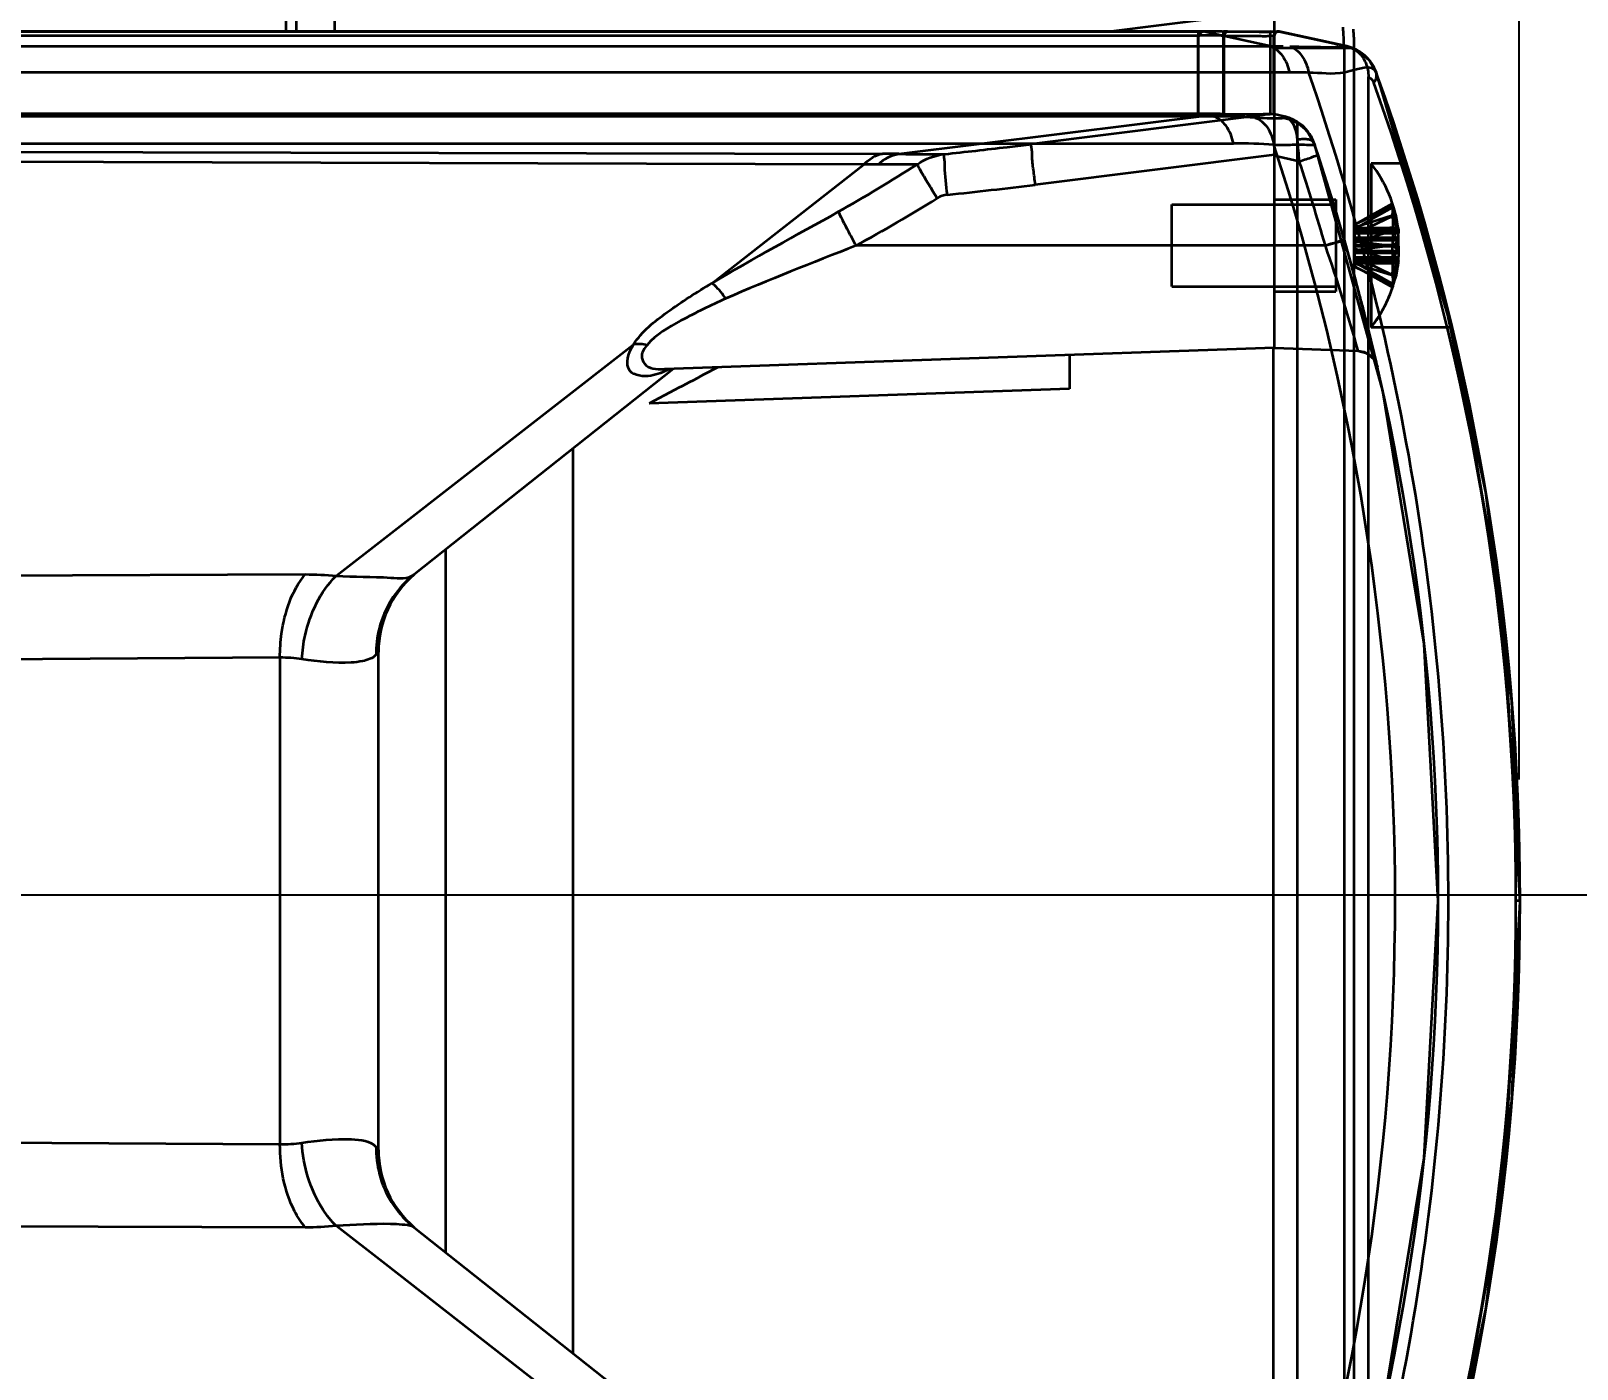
# Model space of a CAD drawing. Header units: millimetres. Extents: x 4086 to 8300, y 123 to 1549.
# Drawn here: x 7056.4 to 7073.39, y 660.87 to 675.58 of the extents above; entities that cross this region are included whole.
import ezdxf

# ---------------------------------------------------------------- set-up
doc = ezdxf.new("R2010")
doc.units = ezdxf.units.MM
doc.linetypes.add('PHANTOM', pattern=[0.8, 0.45, -0.05, 0.1, -0.05, 0.1, -0.05])
doc.layers.add('中心线', color=7, linetype='Continuous')
doc.layers.add('标注', color=7, linetype='Continuous', lineweight=25)
doc.layers.add('粗线', color=7, linetype='PHANTOM', lineweight=35)
doc.styles.get("Standard").update_dxf_attribs({"font": 'simsun.ttc'})
doc.dimstyles.new('直线标注', dxfattribs={"dimtxt": 7, "dimasz": 3, "dimexe": 1.25, "dimexo": 0.625, "dimtad": 1, "dimlfac": 4, "dimdsep": 46, "dimtxsty": 'Standard', "dimcen": 2.5, "dimadec": 0, "dimazin": 0, "dimtm": 1e-09, "dimtfac": 1, "dimtmove": 0, "dimatfit": 3, "dimfxl": 1, "dimarcsym": 0})

# ---------------------------------------------------------------- blocks, each defined once
blk = doc.blocks.new('*D2423')
at = {"layer": 'Defpoints', "color": 0}
for p in [(7014.893, 755.231), (7072.751, 755.231), (7072.751, 666.726)]:
    blk.add_point(p, dxfattribs=at)
at = {"layer": '标注', "color": 0, "lineweight": -2}
for p, q in [((7014.893, 755.856), (7014.893, 756.481)), ((7072.751, 667.351), (7072.751, 756.481)), ((7017.893, 755.231), (7069.751, 755.231))]:
    blk.add_line(p, q, dxfattribs=at)
at = {"layer": '标注', "color": 0}
for points in [[(7017.893, 755.731), (7017.893, 754.731), (7014.893, 755.231)], [(7069.751, 754.731), (7069.751, 755.731), (7072.751, 755.231)]]:
    blk.add_solid(points, dxfattribs=at)
at = {"layer": '标注', "color": 0, "insert": (7043.822, 759.356), "char_height": 7, "attachment_point": 5}
blk.add_mtext('254.5', dxfattribs=at)

msp = doc.modelspace()

# ---------------------------------------------------------------- linework, layer by layer
at = {"layer": '中心线'}
msp.add_line((6728.7296, 666.08595), (7100.33841, 666.08595), dxfattribs=at)
at = {"layer": '粗线', "linetype": 'Continuous'}
for p, q in [((7059.20495, 675.57129), (7059.20495, 688.71114)), ((7059.31745, 675.57129), (7059.31745, 677.86613)), ((7059.73938, 675.57129), (7059.73938, 677.04086)), ((7068.23935, 675.57129), (7070.04231, 675.79666)), ((7070.0612, 674.66659), (7070.0612, 675.74999)), ((7069.22137, 675.57129), (7039.53786, 675.57129)), ((7039.55297, 675.56978), (7069.27073, 675.56979)), ((7069.27703, 675.56876), (7039.55917, 675.56875)), ((7069.22137, 675.57129), (7069.22137, 674.66631)), ((7070.01402, 675.40839), (7069.27697, 675.56878)), ((7069.48815, 675.56876), (7069.50217, 675.56857)), ((7069.50217, 674.66305), (7069.50217, 675.56857)), ((7070.01664, 674.66138), (7070.01664, 675.56809)), ((7070.02344, 675.56887), (7070.0612, 675.57359)), ((7070.85277, 675.40814), (7070.11464, 675.56876)), ((7070.1147, 675.56875), (7070.85802, 675.40721)), ((7037.99692, 675.52478), (7069.24139, 675.52478)), ((7039.83126, 675.40839), (7070.01402, 675.40839)), ((7069.22254, 674.65956), (7069.22254, 675.52477)), ((7069.50961, 674.65955), (7069.50961, 675.52334)), ((7070.04658, 675.39118), (7070.9385, 675.39118)), ((7070.06007, 675.52392), (7070.04921, 675.52479)), ((7070.04921, 675.52392), (7070.04921, 674.65983)), ((7070.06013, 672.09312), (7070.06013, 675.53525)), ((7070.826, 675.39118), (7070.826, 656.64507)), ((7070.9385, 656.64507), (7070.9385, 675.39118)), ((7070.22715, 675.12039), (7040.04439, 675.12039)), ((7071.09412, 656.96485), (7071.09412, 675.07139)), ((7071.18077, 675.11708), (7071.17989, 675.11956)), ((7042.44396, 674.65956), (7069.28866, 674.65975)), ((7069.39644, 674.6363), (7042.51627, 674.6363)), ((7069.22137, 674.66631), (7042.60967, 674.66631)), ((7065.93416, 674.22502), (7069.46575, 674.66348)), ((7069.98853, 674.6575), (7067.39304, 674.33307)), ((7069.28866, 674.65975), (7069.39644, 674.6363)), ((7069.50217, 674.66305), (7069.46573, 674.66348)), ((7070.16703, 674.6363), (7070.05928, 674.65974)), ((7070.0612, 672.09312), (7070.0612, 674.6575)), ((7070.3147, 657.46113), (7070.3147, 674.57511)), ((7065.55122, 674.1075), (7042.12754, 674.18595)), ((7042.15813, 674.2756), (7065.75494, 674.22705)), ((7042.58939, 674.34007), (7069.61143, 674.34007)), ((7067.1258, 674.3004), (7067.39299, 674.33306)), ((7070.0612, 674.21505), (7067.43315, 673.88654)), ((7070.33434, 674.14278), (7070.06013, 674.20245)), ((7070.5401, 674.21343), (7070.49786, 674.34007)), ((7063.88344, 672.80587), (7065.55122, 674.10749)), ((7071.51649, 674.11812), (7071.12292, 674.11812)), ((7071.12292, 674.11812), (7071.12292, 672.31812)), ((7070.06013, 673.72437), (7070.73513, 673.72437)), ((7070.73513, 673.72437), (7070.73513, 672.71187)), ((7070.94438, 673.44795), (7071.35761, 673.68051)), ((7068.93513, 673.66812), (7070.73513, 673.66812)), ((7068.93513, 672.76812), (7068.93513, 673.66812)), ((7070.94438, 673.45065), (7071.35761, 673.65029)), ((7071.35761, 673.63633), (7070.94438, 673.40377)), ((7071.35761, 673.54828), (7070.94438, 673.41765)), ((7071.35761, 673.54188), (7070.94438, 673.34224)), ((7070.94438, 672.98559), (7070.94438, 673.45065)), ((7071.35761, 673.4154), (7070.94438, 673.36217)), ((7070.94438, 673.41165), (7071.41975, 673.41165)), ((7070.94438, 673.40251), (7071.41975, 673.40251)), ((7071.41975, 673.39213), (7070.94438, 673.39213)), ((7070.94438, 673.25196), (7071.35761, 673.38259)), ((7071.42272, 673.38111), (7070.94438, 673.38111)), ((7071.41975, 673.35834), (7070.94438, 673.35834)), ((7071.41975, 673.35177), (7070.94438, 673.35177)), ((7071.41975, 673.35007), (7070.94438, 673.35007)), ((7070.0612, 673.21812), (7065.46419, 673.21812)), ((7070.62107, 673.21812), (7070.06013, 673.21812)), ((7070.93348, 672.91106), (7070.82932, 673.28073)), ((7071.41975, 673.30324), (7070.94438, 673.30324)), ((7070.94438, 673.27748), (7071.41975, 673.27748)), ((7070.94438, 673.26708), (7071.35761, 673.21385)), ((7070.94438, 673.22644), (7071.41975, 673.22644)), ((7070.94438, 673.16916), (7071.35761, 673.22239)), ((7070.94438, 673.2098), (7071.41975, 673.2098)), ((7070.94438, 673.18428), (7071.35761, 673.05365)), ((7070.94438, 673.15876), (7071.41975, 673.15876)), ((7071.41975, 673.133), (7070.94438, 673.133)), ((7071.35761, 672.89437), (7070.94438, 673.094)), ((7071.41975, 673.08617), (7070.94438, 673.08617)), ((7071.41975, 673.08447), (7070.94438, 673.08447)), ((7071.41975, 673.0779), (7070.94438, 673.0779)), ((7071.35761, 673.02084), (7070.94438, 673.07407)), ((7071.42272, 673.05513), (7070.94438, 673.05513)), ((7071.41975, 673.04411), (7070.94438, 673.04411)), ((7070.94438, 673.03373), (7071.41975, 673.03373)), ((7071.35761, 672.79991), (7070.94438, 673.03247)), ((7070.94438, 673.02459), (7071.41975, 673.02459)), ((7071.35761, 672.88797), (7070.94438, 673.01859)), ((7071.0479, 672.47866), (7070.93348, 672.91106)), ((7070.94438, 672.9883), (7071.35761, 672.75573)), ((7070.94438, 672.98559), (7071.35761, 672.78595)), ((7071.05415, 672.45415), (7070.95234, 672.84182)), ((7068.93513, 672.76812), (7070.73513, 672.76812)), ((7070.06013, 672.71187), (7070.73513, 672.71187)), ((7071.13082, 672.14497), (7071.0479, 672.47866)), ((7072.01485, 672.31812), (7071.12292, 672.31812)), ((7071.18105, 671.93311), (7071.12708, 672.16045)), ((7060.2946, 670.00991), (7063.02015, 672.13261)), ((7070.0612, 672.09312), (7063.36022, 671.85912)), ((7067.8112, 672.01455), (7067.8112, 671.64312)), ((7070.04658, 672.09312), (7070.04658, 659.94273)), ((7070.06013, 672.09312), (7070.98041, 672.06098)), ((7063.46047, 671.86262), (7060.60945, 669.60556)), ((7063.34773, 671.85881), (7063.36022, 671.85912)), ((7063.94305, 671.87866), (7063.79376, 671.80029)), ((7071.19186, 671.88643), (7071.17568, 671.95613)), ((7067.8112, 671.64312), (7063.19123, 671.48179)), ((7063.35678, 671.56966), (7063.19118, 671.48179)), ((7063.4748, 671.63212), (7063.35678, 671.56966)), ((7062.35372, 670.98644), (7062.35372, 661.0498)), ((7059.75366, 669.58872), (7060.2946, 670.00991)), ((7060.95768, 662.155), (7060.95768, 669.88124)), ((7039.38008, 669.53684), (7059.41378, 669.60616)), ((7060.21745, 668.75099), (7060.19295, 668.72351)), ((7060.21745, 663.28525), (7060.21745, 668.75099)), ((7059.13593, 668.69092), (7039.69083, 668.56673)), ((7059.13593, 668.69092), (7059.13593, 663.34533)), ((7072.76013, 666.01812), (7072.71487, 666.01812)), ((7039.69082, 663.46952), (7059.13593, 663.34533)), ((7060.19295, 663.31273), (7060.21745, 663.28525)), ((7059.41378, 662.43008), (7039.38008, 662.4994)), ((7060.2946, 662.02634), (7059.75366, 662.44752)), ((7060.60945, 662.43068), (7063.46047, 660.17362)), ((7063.02015, 659.90363), (7060.2946, 662.02634))]:
    msp.add_line(p, q, dxfattribs=at)
for points in [[(7069.8447, 675.56567), (7069.41201, 675.56954), (7069.27075, 675.56979)], [(7070.08699, 675.56836), (7070.02123, 675.56636), (7069.8447, 675.56567)], [(7070.01664, 675.56809), (7070.01891, 675.56846), (7070.02117, 675.56846), (7070.02344, 675.56887)], [(7070.06006, 675.52478), (7070.06804, 675.55037), (7070.08795, 675.56641), (7070.11464, 675.56876)], [(7070.06013, 675.52478), (7070.0685, 675.55091), (7070.08981, 675.56709), (7070.11466, 675.56876)], [(7070.11559, 675.56854), (7070.10634, 675.56979), (7070.1033, 675.5698), (7070.10138, 675.56972), (7070.09973, 675.56962), (7070.09807, 675.5695), (7070.09628, 675.56935), (7070.09429, 675.56916), (7070.08951, 675.56869)], [(7070.11467, 675.56875), (7070.1129, 675.56879), (7070.10927, 675.56851)], [(7070.85288, 675.40811), (7070.85032, 675.40832), (7070.84928, 675.4075), (7070.84854, 675.40591)], [(7071.17959, 675.12039), (7071.10583, 675.25165), (7070.99262, 675.35141), (7070.85288, 675.40811)], [(7071.17961, 675.12034), (7071.10905, 675.24753), (7070.99801, 675.34796), (7070.85759, 675.40705)], [(7071.09412, 675.07139), (7071.11792, 675.05665), (7071.1387, 675.03503), (7071.15411, 675.00658)], [(7072.76013, 666.01812), (7072.67084, 668.2114), (7072.38433, 670.50723), (7071.88655, 672.83041), (7071.17959, 675.12039)], [(7072.7601, 666.00343), (7072.58299, 669.10512), (7072.05264, 672.15831), (7071.18079, 675.11703)], [(7070.03269, 674.66302), (7070.02734, 674.66212), (7070.02199, 674.66212), (7070.01664, 674.66138)], [(7070.04921, 674.65983), (7070.05384, 674.66), (7070.0572, 674.65997), (7070.05928, 674.65974)], [(7070.49779, 674.34027), (7070.42454, 674.47543), (7070.30973, 674.57826), (7070.16703, 674.6363)], [(7070.49786, 674.34007), (7070.46285, 674.41844), (7070.41589, 674.48606), (7070.35865, 674.54292), (7070.29692, 674.58588), (7070.23716, 674.61486), (7070.17525, 674.63443)], [(7071.86011, 666.01547), (7071.70726, 668.83813), (7071.25179, 671.6203), (7070.50311, 674.32443)], [(7070.82933, 673.28073), (7070.68908, 673.74843), (7070.5401, 674.21343)], [(7071.36058, 673.66009), (7071.36025, 673.66727), (7071.35926, 673.67408), (7071.35761, 673.68051)], [(7071.35761, 673.63633), (7071.35926, 673.64462), (7071.36025, 673.65254), (7071.36058, 673.66009)], [(7071.36058, 673.59752), (7071.36025, 673.61544), (7071.35926, 673.63303), (7071.35761, 673.65029)], [(7071.35761, 673.54188), (7071.35926, 673.56073), (7071.36025, 673.57928), (7071.36058, 673.59752)], [(7071.35761, 673.54828), (7071.35926, 673.52121), (7071.36025, 673.4939), (7071.36058, 673.46637)], [(7071.36058, 673.46637), (7071.36025, 673.43864), (7071.35926, 673.4107), (7071.35761, 673.38259)], [(7071.35761, 673.4154), (7071.35926, 673.38347), (7071.36025, 673.35142), (7071.36058, 673.31928)], [(7071.41975, 673.35177), (7071.4054, 673.37327), (7071.38466, 673.39451), (7071.35761, 673.4154)], [(7071.41975, 673.41165), (7071.42258, 673.38835), (7071.42258, 673.38121), (7071.41975, 673.39213)], [(7071.41975, 673.40251), (7071.42258, 673.37161), (7071.42258, 673.35306), (7071.41975, 673.35177)], [(7071.41975, 673.27748), (7071.42258, 673.29384), (7071.42258, 673.32341), (7071.41975, 673.35834)], [(7071.0551, 672.45044), (7070.95285, 672.83991), (7070.82932, 673.28073)], [(7071.36058, 673.31928), (7071.36025, 673.28704), (7071.35926, 673.25474), (7071.35761, 673.22239)], [(7071.35761, 673.21385), (7071.38466, 673.23474), (7071.4054, 673.25598), (7071.41975, 673.27748)], [(7071.41975, 673.15876), (7071.40553, 673.18011), (7071.38483, 673.20135), (7071.35761, 673.22239)], [(7071.36058, 673.11697), (7071.36025, 673.1492), (7071.35926, 673.1815), (7071.35761, 673.21385)], [(7071.41975, 673.2098), (7071.42258, 673.23587), (7071.42258, 673.27004), (7071.41975, 673.30324)], [(7071.41975, 673.22644), (7071.42258, 673.20038), (7071.42258, 673.16621), (7071.41975, 673.133)], [(7071.35761, 673.02084), (7071.35926, 673.05277), (7071.36025, 673.08482), (7071.36058, 673.11697)], [(7071.41975, 673.08447), (7071.4054, 673.06297), (7071.38466, 673.04173), (7071.35761, 673.02084)], [(7071.36058, 672.96987), (7071.36025, 672.99761), (7071.35926, 673.02554), (7071.35761, 673.05365)], [(7071.41975, 673.15876), (7071.42258, 673.1424), (7071.42258, 673.11283), (7071.41975, 673.0779)], [(7071.41975, 673.03373), (7071.42258, 673.06463), (7071.42258, 673.08318), (7071.41975, 673.08447)], [(7071.41975, 673.02459), (7071.42258, 673.04789), (7071.42258, 673.05503), (7071.41975, 673.04411)], [(7071.14915, 672.06856), (7071.09614, 672.28683), (7071.02285, 672.57594), (7070.93177, 672.91732)], [(7071.35761, 672.88797), (7071.35926, 672.91503), (7071.36025, 672.94234), (7071.36058, 672.96987)], [(7071.35761, 672.89437), (7071.35926, 672.87552), (7071.36025, 672.85697), (7071.36058, 672.83873)], [(7071.36058, 672.83873), (7071.36025, 672.8208), (7071.35926, 672.80321), (7071.35761, 672.78595)], [(7071.35761, 672.79991), (7071.35926, 672.79162), (7071.36025, 672.7837), (7071.36058, 672.77615)], [(7071.36058, 672.77615), (7071.36025, 672.76897), (7071.35926, 672.76216), (7071.35761, 672.75573)], [(7070.98041, 672.06098), (7071.04422, 672.04941), (7071.10662, 672.01682), (7071.15913, 671.96188), (7071.1918, 671.88671)], [(7070.98041, 672.06098), (7071.07445, 672.03662), (7071.14966, 671.97475), (7071.1918, 671.88672)], [(7070.50307, 657.71181), (7071.25199, 660.41693), (7071.70726, 663.19739), (7071.86011, 666.01547)], [(7071.17959, 656.91586), (7071.88653, 659.20576), (7072.38431, 661.5289), (7072.67083, 663.82476), (7072.76013, 666.01812)], [(7071.18074, 656.91921), (7072.05073, 659.86967), (7072.58099, 662.913), (7072.7601, 666.00343)]]:
    msp.add_lwpolyline(points, dxfattribs=at)
for centre, radius, start, end in [((7069.22853, 657.14654), 18.42405, 89.192631, 90.02225), ((7069.31522, 657.2322), 18.33666, 89.269592, 90.119849), ((7070.10513, 675.52478), 0.045, 77.72739, 180), ((7068.6075, 675.3919), 2.2185, 359.981305, 5.836951), ((7068.93782, 675.39172), 2.00068, 359.984518, 5.795175), ((7069.27923, 657.69275), 17.83208, 89.259765, 90.12164), ((7070.75727, 674.96544), 0.44983, 19.697342, 78.293742), ((7070.75593, 674.96868), 0.45, 19.700539, 77.279823), ((7070.22644, 668.33609), 6.7843, 88.204384, 89.993968), ((7044.14095, 666.00697), 27.8313, 0.022323, 19.106944), ((7045.76013, 666.01812), 27, 340.298444, 19.701546), ((7046.05273, 666.01812), 26.66214, 340.298317, 19.701683), ((7069.42357, 668.10812), 6.52824, 86.253372, 90.238145), ((7070.06671, 726.7175), 52.05751, 269.378643, 269.663469), ((7069.89262, 695.51654), 20.85607, 269.638269, 270.119982), ((7070.07135, 674.19659), 0.45, 18.593309, 77.723619), ((7051.20669, 672.74851), 19.1784, 4.169075, 4.879199), ((7065.73934, 664.92953), 9.29753, 88.799347, 89.903881), ((7061.29431, 723.11958), 49.16623, 276.002996, 276.811749), ((7069.6081, 667.9438), 6.39627, 85.993732, 89.970199), ((7044.78544, 666.01088), 26.60194, 0.01559, 18.21096), ((7045.76013, 666.01812), 26.1, 341.406693, 18.593308), ((7056.53469, 689.14169), 17.83722, 299.333062, 302.566525), ((7065.72312, 668.75524), 5.355, 90.163876, 91.839449), ((7045.76582, 666.01745), 25.87726, 16.156529, 18.300146), ((7069.97029, 673.21819), 1.46233, 7.224608, 37.981496), ((7061.41215, 722.05312), 48.54144, 275.978213, 277.125222), ((7057.5122, 687.89413), 16.69189, 298.4504, 301.992136), ((7069.98656, 675.70641), 2.56791, 284.305305, 289.158945), ((7053.04163, 667.12446), 18.60562, 15.386222, 19.118141), ((7053.0432, 667.12494), 18.60398, 15.386071, 19.118319), ((7070.03058, 675.56002), 2.41519, 284.151773, 289.312483), ((7053.03898, 667.12365), 18.6084, 15.386471, 19.117837), ((7069.97192, 673.21736), 1.46057, 322.000505, 352.752948), ((7069.96989, 673.21829), 1.46279, 322.020859, 342.335737), ((7133.58969, 539.03173), 149.99654, 117.7307365, 117.8684709), ((7061.34245, 668.75099), 1.125, 130.60162, 180), ((7061.29282, 668.74413), 1.09958, 128.42466, 146.072315), ((7061.30267, 668.74018), 1.10995, 146.187096, 163.520635), ((7061.31282, 668.73913), 1.11998, 163.616018, 179.244701), ((7061.30688, 668.73943), 1.11404, 179.256107, 180.818461), ((7044.7625, 666.02915), 26.62488, 341.796685, 359.976275), ((7044.17844, 666.02308), 27.79382, 340.87982, 359.989142), ((7061.30689, 663.29682), 1.11405, 179.181512, 180.745878), ((7061.31298, 663.29716), 1.12014, 180.759453, 196.641085), ((7061.34245, 663.28525), 1.125, 180, 229.384655), ((7061.3025, 663.29601), 1.10978, 196.739144, 214.07446), ((7061.29257, 663.2919), 1.09924, 214.186896, 231.578741)]:
    msp.add_arc(centre, radius, start, end, dxfattribs=at)
for points in [[(7069.22254, 675.52477), (7069.22254, 675.5436), (7069.24014, 675.57472), (7069.25799, 675.56875)], [(7069.24138, 675.52479), (7069.24136, 675.54366), (7069.25908, 675.57469), (7069.27699, 675.56878)], [(7069.54884, 675.56741), (7069.52995, 675.57286), (7069.50974, 675.54301), (7069.50961, 675.52334)], [(7070.10323, 675.56798), (7070.08048, 675.57273), (7070.04919, 675.54716), (7070.04921, 675.52392)], [(7070.01402, 675.40839), (7070.06197, 675.4086), (7070.10995, 675.40879), (7070.15789, 675.4075)], [(7069.46573, 674.66348), (7069.38302, 674.66456), (7069.30029, 674.6654), (7069.21758, 674.66428)], [(7069.28866, 674.65975), (7069.3384, 674.66005), (7069.38815, 674.66041), (7069.4379, 674.65997)], [(7070.16703, 674.6363), (7070.16227, 674.63733), (7070.16241, 674.62727), (7070.16249, 674.6224)], [(7065.55123, 674.10748), (7065.60446, 674.1655), (7065.67736, 674.21362), (7065.75494, 674.22704)], [(7065.7078, 674.11022), (7065.76968, 674.16791), (7065.85052, 674.21231), (7065.93416, 674.22502)], [(7066.13607, 674.10907), (7066.22362, 674.17056), (7066.32983, 674.21091), (7066.43613, 674.22295)], [(7066.46776, 673.77566), (7066.42847, 673.77155), (7066.38913, 673.7583), (7066.35562, 673.73739)], [(7063.88371, 672.80525), (7064.33913, 673.08038), (7064.80891, 673.33101), (7065.27288, 673.59144)], [(7071.35761, 673.63633), (7071.37769, 673.57621), (7071.39799, 673.51523), (7071.40541, 673.45228)], [(7071.41975, 673.39213), (7071.40825, 673.44695), (7071.38624, 673.50012), (7071.35761, 673.54828)], [(7071.35761, 673.54188), (7071.37756, 673.4906), (7071.39792, 673.43839), (7071.40541, 673.38388)], [(7071.41975, 673.40251), (7071.41234, 673.4654), (7071.40473, 673.52915), (7071.38467, 673.58921)], [(7071.41975, 673.41165), (7071.41231, 673.46583), (7071.4045, 673.52095), (7071.38467, 673.57192)], [(7071.41975, 673.22644), (7071.40825, 673.28127), (7071.38624, 673.33444), (7071.35761, 673.38259)], [(7065.46418, 673.21812), (7064.98615, 673.02646), (7064.5046, 672.84281), (7064.03349, 672.63471)], [(7071.35761, 673.05365), (7071.38624, 673.1018), (7071.40825, 673.15497), (7071.41975, 673.2098)], [(7071.35761, 672.89437), (7071.37756, 672.94566), (7071.39793, 672.99788), (7071.40541, 673.0524)], [(7071.41975, 673.04411), (7071.40825, 672.98929), (7071.38624, 672.93612), (7071.35761, 672.88797)], [(7071.41975, 673.03373), (7071.41234, 672.97083), (7071.40472, 672.90706), (7071.38466, 672.84699)], [(7071.41975, 673.02459), (7071.41231, 672.9704), (7071.40449, 672.91527), (7071.38466, 672.86429)], [(7071.35761, 672.79991), (7071.37769, 672.86005), (7071.39799, 672.92104), (7071.40541, 672.98401)], [(7063.16903, 672.12505), (7063.12046, 672.13493), (7063.06967, 672.13802), (7063.02049, 672.13184)], [(7063.41429, 671.86024), (7063.35004, 671.8277), (7063.28146, 671.80075), (7063.21049, 671.78847)], [(7059.41383, 669.60605), (7059.52727, 669.60647), (7059.64098, 669.60126), (7059.75371, 669.58861)], [(7059.37656, 668.67482), (7059.29709, 668.68693), (7059.21631, 668.69174), (7059.13593, 668.69092)], [(7060.19295, 668.72351), (7060.15613, 668.68221), (7060.09696, 668.66416), (7060.04285, 668.65261)], [(7059.13593, 663.34533), (7059.21631, 663.3445), (7059.29709, 663.34931), (7059.37656, 663.36142)], [(7059.75371, 662.44763), (7059.64098, 662.43498), (7059.52727, 662.42978), (7059.41383, 662.43019)]]:
    msp.add_open_spline(points, degree=3, dxfattribs=at)
for points, knots in [([(7069.93607, 675.566), (7069.91121, 675.56577), (7069.76658, 675.56532), (7069.62194, 675.56696), (7069.50217, 675.56857)], [0, 0, 0, 0, 0.17183805, 1, 1, 1, 1]), ([(7070.10323, 675.56798), (7070.01085, 675.56094), (7069.82558, 675.56629), (7069.64081, 675.56606), (7069.54857, 675.56741)], [0, 0, 0, 0, 0.50103752, 1, 1, 1, 1]), ([(7070.01664, 675.5681), (7070.00735, 675.56731), (7069.98047, 675.56661), (7069.95361, 675.56616), (7069.93607, 675.566)], [0, 0, 0, 0, 0.34697117, 1, 1, 1, 1]), ([(7069.50961, 675.52334), (7069.6368, 675.52162), (7069.81638, 675.5231), (7069.99681, 675.51846), (7070.04921, 675.52392)], [0, 0, 0, 0, 0.70712263, 1, 1, 1, 1]), ([(7070.01402, 675.40839), (7070.0664, 675.39085), (7070.16589, 675.3039), (7070.21176, 675.18652), (7070.22715, 675.12039)], [0, 0, 0, 0, 0.44858866, 1, 1, 1, 1]), ([(7070.2304, 675.40591), (7070.28245, 675.38905), (7070.38159, 675.3015), (7070.42489, 675.18353), (7070.43902, 675.11706)], [0, 0, 0, 0, 0.44603212, 1, 1, 1, 1]), ([(7070.2304, 675.40591), (7070.31667, 675.40359), (7070.46763, 675.40066), (7070.64351, 675.39845), (7070.74752, 675.39974), (7070.80098, 675.39898), (7070.82773, 675.40359), (7070.8473, 675.40216), (7070.84854, 675.40591)], [0, 0, 0, 0, 0.41842065, 0.73392934, 0.84747198, 0.92995405, 0.98082924, 1, 1, 1, 1]), ([(7070.85802, 675.40721), (7070.90273, 675.39703), (7070.98979, 675.34959), (7071.0744, 675.22512), (7071.09412, 675.12343), (7071.09412, 675.07139)], [0, 0, 0, 0, 0.31348993, 0.64421394, 1, 1, 1, 1]), ([(7071.18078, 675.11707), (7071.14117, 675.22383), (7070.77616, 675.06193), (7070.57239, 675.11827), (7070.439, 675.11705)], [0, 0, 0, 0, 0.4605418, 1, 1, 1, 1]), ([(7071.15408, 675.00654), (7071.16874, 675.02532), (7071.18549, 675.06161), (7071.18401, 675.10154), (7071.17961, 675.12034)], [0, 0, 0, 0, 0.54804518, 1, 1, 1, 1]), ([(7069.61143, 674.34007), (7069.59658, 674.408), (7069.55112, 674.52859), (7069.44987, 674.61841), (7069.39644, 674.6363)], [0, 0, 0, 0, 0.55238219, 1, 1, 1, 1]), ([(7070.04921, 674.65983), (7069.96004, 674.65531), (7069.78001, 674.65899), (7069.6002, 674.65877), (7069.50962, 674.65955)], [0, 0, 0, 0, 0.49636927, 1, 1, 1, 1]), ([(7070.16248, 674.62241), (7070.15591, 674.61918), (7070.12987, 674.61045), (7070.06814, 674.61417), (7069.97116, 674.61516), (7069.89481, 674.61744), (7069.85015, 674.62241)], [0, 0, 0, 0, 0.06825514, 0.26297015, 0.57817746, 1, 1, 1, 1]), ([(7069.85016, 674.6224), (7069.90298, 674.60614), (7070.00363, 674.51492), (7070.04308, 674.39303), (7070.05498, 674.32444)], [0, 0, 0, 0, 0.44253997, 1, 1, 1, 1]), ([(7070.01664, 674.66138), (7070.00735, 674.66104), (7069.98057, 674.66074), (7069.95378, 674.66057), (7069.93629, 674.66052)], [0, 0, 0, 0, 0.34699309, 1, 1, 1, 1]), ([(7070.16249, 674.6224), (7070.24613, 674.60342), (7070.38651, 674.53477), (7070.47319, 674.40475), (7070.50311, 674.32443)], [0, 0, 0, 0, 0.50016315, 1, 1, 1, 1]), ([(7070.16703, 674.6363), (7070.22598, 674.62347), (7070.29708, 674.52026), (7070.31144, 674.42167), (7070.31559, 674.37973)], [0, 0, 0, 0, 0.58874821, 1, 1, 1, 1]), ([(7070.31559, 674.37973), (7070.31139, 674.42187), (7070.29707, 674.52054), (7070.22577, 674.6234), (7070.16703, 674.6363)], [0, 0, 0, 0, 0.41317095, 1, 1, 1, 1]), ([(7070.49786, 674.34007), (7070.49348, 674.35105), (7070.47682, 674.37064), (7070.43249, 674.38566), (7070.37716, 674.38899), (7070.33672, 674.38333), (7070.31559, 674.37973)], [0, 0, 0, 0, 0.16341066, 0.38693648, 0.67644685, 1, 1, 1, 1]), ([(7065.9342, 674.22502), (7065.98558, 674.224), (7066.15288, 674.22122), (7066.32027, 674.21993), (7066.43618, 674.22296)], [0, 0, 0, 0, 0.30708081, 1, 1, 1, 1]), ([(7066.46776, 673.77566), (7066.45693, 673.87918), (7066.43423, 674.02142), (7066.44195, 674.16147), (7066.4281, 674.21414), (7066.43614, 674.22295)], [0, 0, 0, 0, 0.69578237, 0.92024572, 1, 1, 1, 1]), ([(7067.43315, 673.88654), (7067.42633, 673.94115), (7067.41648, 674.04308), (7067.39242, 674.19249), (7067.40382, 674.26461), (7067.38247, 674.33174), (7067.39304, 674.33307)], [0, 0, 0, 0, 0.36793541, 0.70636325, 0.92879173, 1, 1, 1, 1]), ([(7070.05498, 674.32443), (7070.08821, 674.32469), (7070.177, 674.32567), (7070.32638, 674.32728), (7070.44253, 674.32625), (7070.50311, 674.32443)], [0, 0, 0, 0, 0.22245832, 0.5944092, 1, 1, 1, 1]), ([(7070.33434, 674.14278), (7070.36002, 674.15128), (7070.40673, 674.16845), (7070.47788, 674.18667), (7070.50615, 674.20796), (7070.5418, 674.20831), (7070.5401, 674.21343)], [0, 0, 0, 0, 0.37303683, 0.70898568, 0.9257306, 1, 1, 1, 1]), ([(7066.13608, 674.10907), (7066.1087, 674.10937), (7065.96594, 674.11042), (7065.82318, 674.11043), (7065.7078, 674.11022)], [0, 0, 0, 0, 0.19177724, 1, 1, 1, 1]), ([(7066.13608, 674.10907), (7066.14353, 674.09245), (7066.21432, 673.96687), (7066.28913, 673.84407), (7066.35562, 673.73739)], [0, 0, 0, 0, 0.12655569, 1, 1, 1, 1]), ([(7065.46418, 673.21812), (7065.44313, 673.25708), (7065.37782, 673.38066), (7065.31047, 673.50359), (7065.27288, 673.59144)], [0, 0, 0, 0, 0.31669881, 1, 1, 1, 1]), ([(7070.82933, 673.28073), (7070.83083, 673.27556), (7070.79513, 673.27676), (7070.76614, 673.25648), (7070.69435, 673.24107), (7070.64704, 673.22566), (7070.62107, 673.21812)], [0, 0, 0, 0, 0.07424024, 0.29096989, 0.62691845, 1, 1, 1, 1]), ([(7070.82933, 673.28073), (7070.83083, 673.27556), (7070.79513, 673.27676), (7070.76614, 673.25648), (7070.69435, 673.24107), (7070.64704, 673.22566), (7070.62107, 673.21812)], [0, 0, 0, 0, 0.07424024, 0.29096989, 0.62691845, 1, 1, 1, 1]), ([(7071.04916, 672.47875), (7071.03717, 672.5257), (7071.01033, 672.62015), (7070.97227, 672.76434), (7070.94782, 672.86202), (7070.93436, 672.91117)], [0, 0, 0, 0, 0.32489382, 0.65826003, 1, 1, 1, 1]), ([(7063.0205, 672.13184), (7063.11156, 672.27644), (7063.40982, 672.50976), (7063.7149, 672.70632), (7063.88371, 672.80525)], [0, 0, 0, 0, 0.4662009, 1, 1, 1, 1]), ([(7064.03349, 672.63471), (7063.99789, 672.68475), (7063.95132, 672.74533), (7063.89511, 672.79646), (7063.88373, 672.80525)], [0, 0, 0, 0, 0.81014995, 1, 1, 1, 1]), ([(7064.03348, 672.63473), (7063.86603, 672.56076), (7063.5683, 672.41397), (7063.26685, 672.24225), (7063.16902, 672.12505)], [0, 0, 0, 0, 0.54528196, 1, 1, 1, 1]), ([(7063.21049, 671.78847), (7063.13265, 671.77501), (7062.89085, 671.79797), (7062.96479, 672.05159), (7063.02049, 672.13184)], [0, 0, 0, 0, 0.44709874, 1, 1, 1, 1]), ([(7063.16903, 672.12505), (7063.14077, 672.0912), (7063.0918, 672.02316), (7063.1477, 671.86721), (7063.27543, 671.85779), (7063.34794, 671.85882)], [0, 0, 0, 0, 0.30010714, 0.5064635, 1, 1, 1, 1]), ([(7059.13593, 668.69092), (7059.13552, 668.77935), (7059.15684, 669.09913), (7059.2643, 669.42672), (7059.41384, 669.60606)], [0, 0, 0, 0, 0.27468258, 1, 1, 1, 1]), ([(7059.75371, 669.58861), (7059.95336, 669.57566), (7060.22111, 669.58648), (7060.54199, 669.552), (7060.60949, 669.60559)], [0, 0, 0, 0, 0.69892062, 1, 1, 1, 1]), ([(7059.37656, 668.67482), (7059.38152, 668.76252), (7059.4273, 669.0918), (7059.57785, 669.41737), (7059.75371, 669.58861)], [0, 0, 0, 0, 0.26355224, 1, 1, 1, 1]), ([(7060.04285, 668.65261), (7060.00235, 668.64397), (7059.77994, 668.61918), (7059.55597, 668.64748), (7059.37656, 668.67482)], [0, 0, 0, 0, 0.1857769, 1, 1, 1, 1]), ([(7059.41383, 662.43019), (7059.36802, 662.48514), (7059.19454, 662.7599), (7059.13475, 663.09453), (7059.13593, 663.34547)], [0, 0, 0, 0, 0.22183429, 1, 1, 1, 1]), ([(7059.37656, 663.3614), (7059.55638, 663.3888), (7059.8169, 663.41745), (7060.1296, 663.38376), (7060.19295, 663.31271)], [0, 0, 0, 0, 0.65646519, 1, 1, 1, 1]), ([(7059.75371, 662.44763), (7059.6992, 662.50071), (7059.48953, 662.76312), (7059.39111, 663.10421), (7059.37656, 663.36142)], [0, 0, 0, 0, 0.22800695, 1, 1, 1, 1]), ([(7060.47803, 662.46084), (7060.43597, 662.46478), (7060.19436, 662.47521), (7059.95265, 662.46056), (7059.75369, 662.44766)], [0, 0, 0, 0, 0.17483958, 1, 1, 1, 1]), ([(7060.60942, 662.4307), (7060.60431, 662.43475), (7060.56235, 662.45344), (7060.51653, 662.45724), (7060.47803, 662.46084)], [0, 0, 0, 0, 0.1443972, 1, 1, 1, 1])]:
    msp.add_open_spline(points, degree=3, knots=knots, dxfattribs=at)

# ---------------------------------------------------------------- dimensions: what is measured, and where the dimension line sits
at = {"layer": '标注'}
dim = msp.add_linear_dim(base=(7072.75086, 755.23121), p1=(7014.89315, 755.23121), p2=(7072.75086, 666.72563), text='254.5', dimstyle='直线标注', dxfattribs=at)
dim.commit()
dim.dimension.update_dxf_attribs({"geometry": '*D2423', "text_midpoint": (7043.82201, 759.35621)})

doc.saveas('drawing.dxf')
